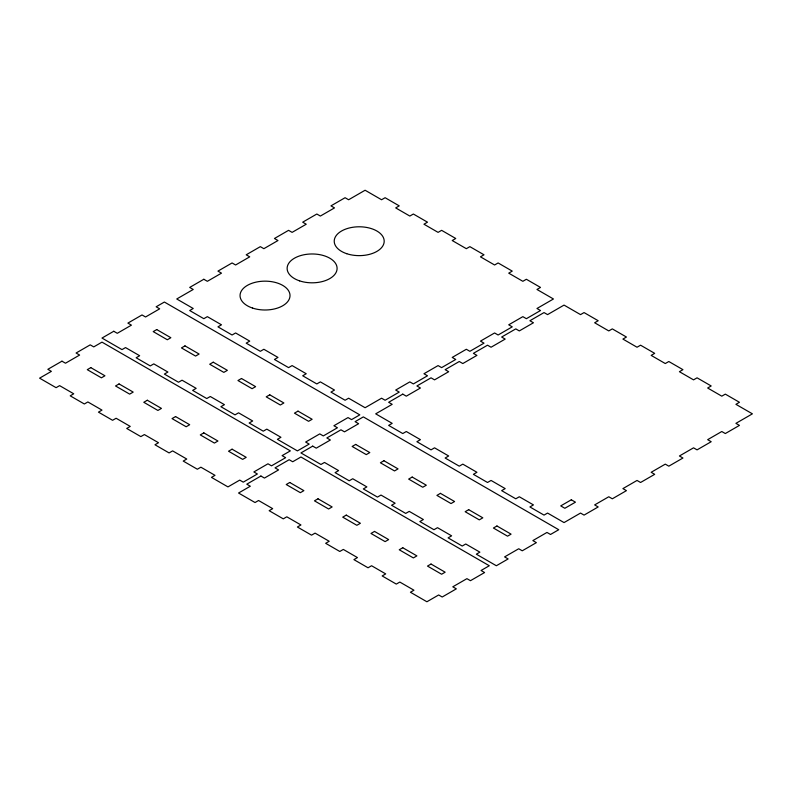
<?xml version="1.0" encoding="UTF-8"?>
<svg xmlns="http://www.w3.org/2000/svg" width="792" height="792" viewBox="0 0 792 792"><rect width="100%" height="100%" fill="white"/><g stroke="black" fill="none" stroke-linecap="round" stroke-linejoin="round"><path stroke-width="1.19" d="M61.964 361.172L47.837 369.32L51.371 371.359L39.6 378.16L56.084 387.674L59.608 385.635L73.735 393.792L70.211 395.832L84.338 403.989L87.862 401.95L101.99 410.108L98.456 412.137L112.583 420.295L116.117 418.255L130.244 426.413L126.71 428.452L140.837 436.61L144.372 434.57L158.499 442.728L154.965 444.767L169.092 452.925L172.626 450.886L186.754 459.033L183.219 461.073L197.347 469.23L200.881 467.191L215.008 475.349L211.474 477.388L227.957 486.902L239.728 480.11L243.253 482.15L257.38 473.992L253.856 471.953L267.983 463.795L271.507 465.835L285.635 457.677L282.101 455.638L290.347 450.886L101.99 342.134L93.753 346.896L90.219 344.857L76.091 353.014L79.626 355.054L65.498 363.211L61.964 361.172M113.761 331.264L101.99 338.055L122.008 349.609L125.532 347.579L139.659 355.727L136.135 357.766L150.262 365.924L153.787 363.884L167.914 372.042L164.38 374.081L178.507 382.239L182.041 380.2L196.168 388.357L192.634 390.397L206.761 398.544L210.296 396.505L224.423 404.663L220.889 406.702L235.016 414.86L238.55 412.82L252.678 420.978L249.143 423.017L263.271 431.175L266.805 429.135L280.932 437.293L277.398 439.332L297.406 450.886L309.177 444.084L305.653 442.045L319.78 433.887L323.304 435.927L337.432 427.769L333.897 425.74L348.025 417.582L351.559 419.621L359.806 414.86L164.38 302.039L156.143 306.791L159.677 308.83L145.55 316.988L142.015 314.949L127.888 323.106L131.422 325.146L117.295 333.303L113.761 331.264M203.821 279.269L189.694 287.427L193.228 289.466L176.745 298.98L193.228 308.494L189.694 310.533L203.821 318.691L207.355 316.651L221.483 324.809L217.948 326.849L232.076 334.996L235.61 332.967L249.727 341.114L246.203 343.154L260.33 351.311L263.855 349.272L277.982 357.43L274.458 359.469L288.575 367.627L292.109 365.587L306.237 373.745L302.702 375.784L316.83 383.932L320.364 381.892L334.491 390.05L330.957 392.089L345.084 400.247L348.619 398.208L365.102 407.722L381.576 398.208L385.11 400.247L399.237 392.089L395.703 390.05L409.83 381.892L413.365 383.932L427.492 375.784L423.958 373.745L438.085 365.587L441.619 367.627L455.747 359.469L452.212 357.43L466.339 349.272L469.874 351.311L484.001 343.154L480.467 341.114L494.594 332.967L498.118 334.996L512.246 326.849L508.721 324.809L522.849 316.651L526.373 318.691L540.5 310.533L536.966 308.494L553.45 298.98L536.966 289.466L540.5 287.427L526.373 279.269L522.849 281.308L508.721 273.151L512.246 271.112L498.118 262.954L494.594 264.993L480.467 256.836L484.001 254.806L469.874 246.649L466.339 248.688L452.212 240.53L455.747 238.491L441.619 230.333L438.085 232.373L423.958 224.215L427.492 222.176L413.365 214.018L409.83 216.058L395.703 207.91L399.237 205.87L385.11 197.713L381.576 199.752L365.102 190.238L348.619 199.752L345.084 197.713L330.957 205.87L334.491 207.91L320.364 216.058L316.83 214.018L302.702 222.176L306.237 224.215L292.109 232.373L288.575 230.333L274.458 238.491L277.982 240.53L263.855 248.688L260.33 246.649L246.203 254.806L249.727 256.836L235.61 264.993L232.076 262.954L217.948 271.112L221.483 273.151L207.355 281.308L203.821 279.269M90.813 367.627L87.278 369.666L101.406 377.824L104.94 375.784L90.813 367.627M156.737 329.561L153.202 331.601L167.33 339.758L170.854 337.719L156.737 329.561M119.057 383.932L115.533 385.971L129.66 394.129L133.185 392.089L119.057 383.932M184.981 345.876L181.457 347.916L195.584 356.073L199.109 354.034L184.981 345.876M147.312 400.247L143.788 402.287L157.905 410.444L161.439 408.405L147.312 400.247M213.236 362.192L209.702 364.231L223.829 372.379L227.363 370.339L213.236 362.192M175.567 416.562L172.032 418.602L186.16 426.759L189.694 424.72L175.567 416.562M241.491 378.497L237.956 380.536L252.084 388.694L255.618 386.654L241.491 378.497M203.821 432.868L200.287 434.907L214.414 443.065L217.948 441.025L203.821 432.868M269.745 394.812L266.211 396.851L280.338 405.009L283.873 402.97L269.745 394.812M232.076 449.183L228.541 451.222L242.669 459.38L246.203 457.34L232.076 449.183M298 411.127L294.466 413.157L308.593 421.314L312.127 419.275L298 411.127M260.915 476.032L246.787 484.189L250.321 486.229L238.55 493.02L255.034 502.534L258.558 500.495L272.686 508.652L269.151 510.692L283.279 518.849L286.813 516.81L300.94 524.967L297.406 527.007L311.533 535.164L315.067 533.125L329.195 541.273L325.661 543.312L339.788 551.47L343.322 549.43L357.449 557.588L353.915 559.627L368.042 567.785L371.577 565.745L385.704 573.903L382.17 575.942L396.297 584.09L399.821 582.061L413.949 590.208L410.424 592.248L426.898 601.762L438.669 594.97L442.203 597.01L456.331 588.852L452.796 586.813L466.924 578.655L470.458 580.694L484.585 572.537L481.051 570.497L489.298 565.745L300.94 457.004L292.703 461.756L289.169 459.716L275.042 467.874L278.576 469.913L264.449 478.071L260.915 476.032M312.711 446.124L300.94 452.925L320.948 464.478L324.482 462.439L338.61 470.596L335.075 472.636L349.203 480.784L352.737 478.744L366.864 486.902L363.33 488.941L377.457 497.099L380.992 495.059L395.119 503.217L391.585 505.256L405.712 513.414L409.246 511.375L423.373 519.532L419.839 521.562L433.966 529.719L437.501 527.68L451.618 535.837L448.094 537.877L462.221 546.034L465.745 543.995L479.873 552.153L476.348 554.192L496.356 565.745L508.127 558.944L504.593 556.905L518.72 548.757L522.255 550.796L536.382 542.639L532.848 540.599L546.975 532.442L550.509 534.481L558.746 529.719L363.33 416.899L355.093 421.661L358.627 423.7L344.5 431.848L340.966 429.808L326.839 437.966L330.373 440.005L316.246 448.163L312.711 446.124M402.772 394.129L388.644 402.287L392.179 404.326L375.695 413.84L392.179 423.354L388.644 425.393L402.772 433.551L406.296 431.511L420.423 439.669L416.899 441.708L431.026 449.866L434.551 447.827L448.678 455.984L445.144 458.023L459.271 466.171L462.805 464.132L476.933 472.289L473.398 474.329L487.525 482.486L491.06 480.447L505.187 488.605L501.653 490.644L515.78 498.802L519.314 496.762L533.442 504.91L529.907 506.949L544.035 515.107L547.569 513.067L564.043 522.581L580.526 513.067L584.06 515.107L598.188 506.949L594.653 504.91L608.781 496.762L612.315 498.802L626.442 490.644L622.908 488.605L637.035 480.447L640.57 482.486L654.687 474.329L651.163 472.289L665.29 464.132L668.814 466.171L682.942 458.023L679.417 455.984L693.544 447.827L697.069 449.866L711.196 441.708L707.662 439.669L721.789 431.511L725.323 433.551L739.451 425.393L735.917 423.354L752.4 413.84L735.917 404.326L739.451 402.287L725.323 394.129L721.789 396.168L707.662 388.011L711.196 385.971L697.069 377.824L693.544 379.863L679.417 371.705L682.942 369.666L668.814 361.508L665.29 363.548L651.163 355.39L654.687 353.351L640.57 345.193L637.035 347.233L622.908 339.075L626.442 337.036L612.315 328.888L608.781 330.927L594.653 322.77L598.188 320.73L584.06 312.573L580.526 314.612L564.043 305.098L547.569 314.612L544.035 312.573L529.907 320.73L533.442 322.77L519.314 330.927L515.78 328.888L501.653 337.036L505.187 339.075L491.06 347.233L487.525 345.193L473.398 353.351L476.933 355.39L462.805 363.548L459.271 361.508L445.144 369.666L448.678 371.705L434.551 379.863L431.026 377.824L416.899 385.971L420.423 388.011L406.296 396.168L402.772 394.129M289.753 482.486L286.229 484.526L300.356 492.683L303.88 490.644L289.753 482.486M355.677 444.421L352.153 446.46L366.28 454.618L369.805 452.578L355.677 444.421M318.008 498.802L314.474 500.841L328.601 508.989L332.135 506.949L318.008 498.802M383.932 460.736L380.398 462.775L394.525 470.933L398.059 468.894L383.932 460.736M346.262 515.107L342.728 517.146L356.855 525.304L360.39 523.264L346.262 515.107M412.187 477.051L408.652 479.091L422.779 487.248L426.314 485.209L412.187 477.051M374.517 531.422L370.983 533.462L385.11 541.619L388.644 539.58L374.517 531.422M440.441 493.357L436.907 495.396L451.034 503.554L454.568 501.514L440.441 493.357M402.772 547.737L399.237 549.777L413.365 557.924L416.899 555.885L402.772 547.737M468.696 509.672L465.161 511.711L479.289 519.869L482.823 517.829L468.696 509.672M431.026 564.043L427.492 566.082L441.619 574.24L445.144 572.2L431.026 564.043M496.95 525.987L493.416 528.026L507.543 536.174L511.068 534.145L496.95 525.987M571.319 499.792L560.726 505.9L564.844 508.286L575.447 502.168L571.319 499.792M299.633 280.883A24.968 14.414 0 0 0 337.095 268.399A24.968 14.414 0 0 0 299.633 255.905A24.968 14.414 0 0 0 299.633 280.883M346.728 253.697A24.968 14.414 0 0 0 384.189 241.204A24.968 14.414 0 0 0 346.728 228.72A24.968 14.414 0 0 0 346.728 253.697M252.549 308.068A24.968 14.414 0 0 0 290.011 295.584A24.968 14.414 0 0 0 252.549 283.09A24.968 14.414 0 0 0 252.549 308.068"/></g></svg>
